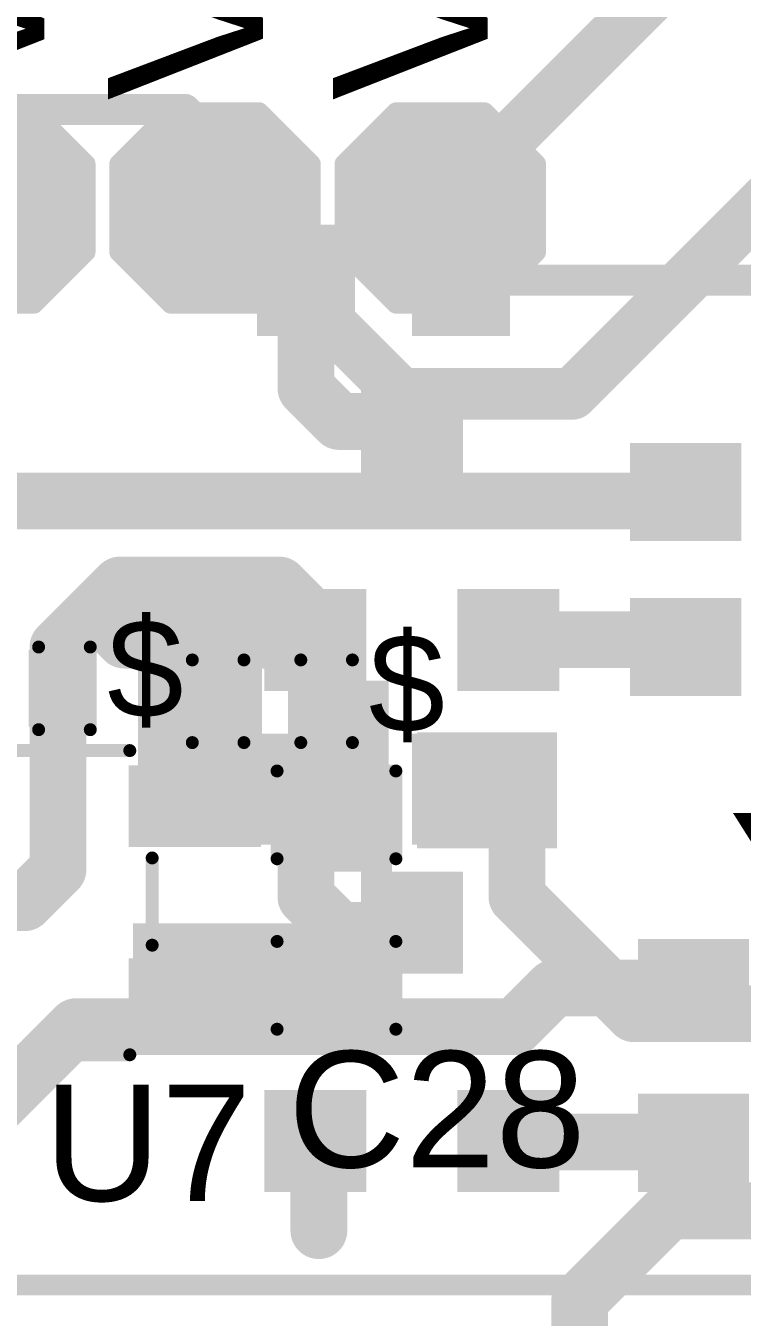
# Model space of a CAD drawing. Header units: millimetres. Extents: x -0.39 to 4.37, y -0.38 to 3.54.
# Drawn here: x 3.045 to 3.323, y 0.397 to 0.897 of the extents above; entities that cross this region are included whole.
import ezdxf

# ---------------------------------------------------------------- set-up
doc = ezdxf.new("R2010")
doc.units = ezdxf.units.MM
doc.header["$MEASUREMENT"] = 0
for name, color, linetype in [('BottomLayer', 5, 'Continuous'), ('BottomPaste', 16, 'Continuous'), ('BottomSolder', 6, 'Continuous'), ('TopLayer', 1, 'Continuous'), ('TopOverlay', 2, 'Continuous'), ('TopPaste', 8, 'Continuous'), ('TopSolder', 216, 'Continuous'), ('ViaHoleLayer', 16, 'Continuous')]:
    doc.layers.add(name, color=color, linetype=linetype)
doc.styles.add('Arial', font='', dxfattribs={"height": 0.2})
doc.styles.get('Arial').set_extended_font_data('Arial')

# ---------------------------------------------------------------- blocks, each defined once
blk = doc.blocks.new('SOT23_3_B_8')
at = {"layer": 'BottomLayer'}
for points in [[(-0.02165995, 0.02657475), (-0.05315605, 0.02657475), (-0.05315605, 0.05807085), (-0.02165995, 0.05807085)], [(0.05314315, 0.02657475), (0.02164705, 0.02657475), (0.02164705, 0.05807085), (0.05314315, 0.05807085)], [(0.01574165, -0.05807095), (-0.01575445, -0.05807095), (-0.01575445, -0.02657485), (0.01574165, -0.02657485)]]:
    blk.add_hatch(color=5, dxfattribs=at).paths.add_polyline_path(points)
at = {"layer": 'BottomPaste'}
for points in [[(-0.02165995, 0.02657475), (-0.05315605, 0.02657475), (-0.05315605, 0.05807085), (-0.02165995, 0.05807085)], [(0.05314315, 0.02657475), (0.02164705, 0.02657475), (0.02164705, 0.05807085), (0.05314315, 0.05807085)], [(0.01574165, -0.05807095), (-0.01575445, -0.05807095), (-0.01575445, -0.02657485), (0.01574165, -0.02657485)]]:
    blk.add_hatch(color=16, dxfattribs=at).paths.add_polyline_path(points)
at = {"layer": 'BottomSolder'}
for points in [[(-0.01765995, 0.02257475), (-0.05715605, 0.02257475), (-0.05715605, 0.06207085), (-0.01765995, 0.06207085)], [(0.05714315, 0.02257475), (0.01764705, 0.02257475), (0.01764705, 0.06207085), (0.05714315, 0.06207085)], [(0.01974165, -0.06207095), (-0.01975445, -0.06207095), (-0.01975445, -0.02257485), (0.01974165, -0.02257485)]]:
    blk.add_hatch(color=6, dxfattribs=at).paths.add_polyline_path(points)
blk = doc.blocks.new('C__0402_73')
at = {"layer": 'TopLayer'}
for points in [[(-0.0275, -0.0125), (-0.0275, 0.0125), (-0.009499999999999998, 0.0125), (-0.009500000000000001, -0.0125)], [(0.009499999999999998, -0.0125), (0.009500000000000001, 0.0125), (0.0275, 0.0125), (0.0275, -0.0125)]]:
    blk.add_hatch(color=1, dxfattribs=at).paths.add_polyline_path(points)
at = {"layer": 'TopPaste'}
for points in [[(-0.0275, -0.0125), (-0.0275, 0.0125), (-0.009499999999999998, 0.0125), (-0.009500000000000001, -0.0125)], [(0.009499999999999998, -0.0125), (0.009500000000000001, 0.0125), (0.0275, 0.0125), (0.0275, -0.0125)]]:
    blk.add_hatch(color=8, dxfattribs=at).paths.add_polyline_path(points)
at = {"layer": 'TopSolder'}
for points in [[(-0.0298622, -0.0148622), (-0.0298622, 0.0148622), (-0.007137799999999999, 0.0148622), (-0.007137800000000001, -0.0148622)], [(0.007137799999999999, -0.0148622), (0.007137800000000001, 0.0148622), (0.0298622, 0.0148622), (0.0298622, -0.0148622)]]:
    blk.add_hatch(color=216, dxfattribs=at).paths.add_polyline_path(points)
at = {"layer": 'TopOverlay', "const_width": 0.005}
for points in [[(-0.031, -0.016), (-0.031, 0.016)], [(-0.031, 0.016), (-0.011, 0.016)], [(0.011, 0.016), (0.031, 0.016)], [(0.031, -0.016), (0.031, 0.016)], [(-0.031, -0.016), (-0.011, -0.016)], [(0.011, -0.016), (0.031, -0.016)]]:
    blk.add_lwpolyline(points, dxfattribs=at)
at = {"layer": 'TopOverlay', "const_width": 0.0025}
for points in [[(-0.03225, 0.016, 1), (-0.02975, 0.016, 1)], [(-0.03225, 0.016, 1), (-0.02975, 0.016, 1)], [(-0.01225, 0.016, 1), (-0.00975, 0.016, 1)], [(0.00975, 0.016, 1), (0.01225, 0.016, 1)], [(0.02975, 0.016, 1), (0.03225, 0.016, 1)], [(0.02975, 0.016, 1), (0.03225, 0.016, 1)], [(-0.03225, -0.016, 1), (-0.02975, -0.016, 1)], [(-0.03225, -0.016, 1), (-0.02975, -0.016, 1)], [(-0.01225, -0.016, 1), (-0.00975, -0.016, 1)], [(0.00975, -0.016, 1), (0.01225, -0.016, 1)], [(0.02975, -0.016, 1), (0.03225, -0.016, 1)], [(0.02975, -0.016, 1), (0.03225, -0.016, 1)]]:
    blk.add_lwpolyline(points, format="xyb", close=True, dxfattribs=at)
blk = doc.blocks.new('SOT_23_5_86')
at = {"layer": 'TopLayer'}
for points in [[(-0.07283465, 0.0492126), (-0.02952755, 0.0492126), (-0.02952755, 0.0255906), (-0.07283465, 0.0255906)], [(0.02952755, 0.0492126), (0.07283465, 0.0492126), (0.07283465, 0.0255906), (0.02952755, 0.0255906)], [(-0.07283465, 0.011811), (-0.02952755, 0.011811), (-0.02952755, -0.011811), (-0.07283465, -0.011811)], [(-0.07283465, -0.0255906), (-0.02952755, -0.0255906), (-0.02952755, -0.0492126), (-0.07283465, -0.0492126)], [(0.02952755, -0.0255906), (0.07283465, -0.0255906), (0.07283465, -0.0492126), (0.02952755, -0.0492126)]]:
    blk.add_hatch(color=1, dxfattribs=at).paths.add_polyline_path(points)
at = {"layer": 'TopPaste'}
for points in [[(-0.07283465, 0.0492126), (-0.02952755, 0.0492126), (-0.02952755, 0.0255906), (-0.07283465, 0.0255906)], [(0.02952755, 0.0492126), (0.07283465, 0.0492126), (0.07283465, 0.0255906), (0.02952755, 0.0255906)], [(-0.07283465, 0.011811), (-0.02952755, 0.011811), (-0.02952755, -0.011811), (-0.07283465, -0.011811)], [(-0.07283465, -0.0255906), (-0.02952755, -0.0255906), (-0.02952755, -0.0492126), (-0.07283465, -0.0492126)], [(0.02952755, -0.0255906), (0.07283465, -0.0255906), (0.07283465, -0.0492126), (0.02952755, -0.0492126)]]:
    blk.add_hatch(color=8, dxfattribs=at).paths.add_polyline_path(points)
at = {"layer": 'TopSolder'}
for points in [[(-0.07683465, 0.0532126), (-0.02552755, 0.0532126), (-0.02552755, 0.0215906), (-0.07683465, 0.0215906)], [(0.02552755, 0.0532126), (0.07683465, 0.0532126), (0.07683465, 0.0215906), (0.02552755, 0.0215906)], [(-0.07683465, 0.015811), (-0.02552755, 0.015811), (-0.02552755, -0.015811), (-0.07683465, -0.015811)], [(-0.07683465, -0.0215906), (-0.02552755, -0.0215906), (-0.02552755, -0.0532126), (-0.07683465, -0.0532126)], [(0.02552755, -0.0215906), (0.07683465, -0.0215906), (0.07683465, -0.0532126), (0.02552755, -0.0532126)]]:
    blk.add_hatch(color=216, dxfattribs=at).paths.add_polyline_path(points)
at = {"layer": 'TopOverlay'}
for points, const_width in [([(-0.061496, 0.0614961, 1), (-0.0684252, 0.0614961, 1)], 0.01), ([(-0.0709252, 0.0614961, 1), (-0.0659252, 0.0614961, 1)], 0.005), ([(-0.063996, 0.0614961, 1), (-0.058996, 0.0614961, 1)], 0.005), ([(-0.0306988, 0.0588976, 1), (-0.0281988, 0.0588976, 1)], 0.0025), ([(0.0247343, 0.0588976, 1), (0.0272343, 0.0588976, 1)], 0.0025), ([(0.0333957, 0.0173228, 1), (0.0358957, 0.0173228, 1)], 0.0025), ([(0.0333957, -0.0164567, 1), (0.0358957, -0.0164567, 1)], 0.0025), ([(-0.0306988, -0.0588976, 1), (-0.0281988, -0.0588976, 1)], 0.0025), ([(0.0247343, -0.0588976, 1), (0.0272343, -0.0588976, 1)], 0.0025)]:
    blk.add_lwpolyline(points, format="xyb", close=True, dxfattribs=dict(at, const_width=const_width))
at = {"layer": 'TopOverlay', "const_width": 0.005}
for points in [[(-0.0294488, 0.0588976), (0.0259843, 0.0588976)], [(0.0346457, -0.0164567), (0.0346457, 0.0173228)], [(-0.0294488, -0.0588976), (0.0259843, -0.0588976)]]:
    blk.add_lwpolyline(points, dxfattribs=at)
blk = doc.blocks.new('RES0603_B_140')
at = {"layer": 'BottomLayer'}
for points in [[(-0.045, -0.0175), (-0.045, 0.0175), (-0.015, 0.0175), (-0.015, -0.0175)], [(0.015, -0.0175), (0.015, 0.0175), (0.045, 0.0175), (0.045, -0.0175)]]:
    blk.add_hatch(color=5, dxfattribs=at).paths.add_polyline_path(points)
at = {"layer": 'BottomPaste'}
for points in [[(-0.045, -0.0175), (-0.045, 0.0175), (-0.015, 0.0175), (-0.015, -0.0175)], [(0.015, -0.0175), (0.015, 0.0175), (0.045, 0.0175), (0.045, -0.0175)]]:
    blk.add_hatch(color=16, dxfattribs=at).paths.add_polyline_path(points)
at = {"layer": 'BottomSolder'}
for points in [[(-0.049, -0.0215), (-0.049, 0.0215), (-0.011, 0.0215), (-0.011, -0.0215)], [(0.011, -0.0215), (0.011, 0.0215), (0.049, 0.0215), (0.049, -0.0215)]]:
    blk.add_hatch(color=6, dxfattribs=at).paths.add_polyline_path(points)
blk = doc.blocks.new('RES0603_B_142')
at = {"layer": 'BottomLayer'}
for points in [[(-0.045, -0.0175), (-0.045, 0.0175), (-0.015, 0.0175), (-0.015, -0.0175)], [(0.015, -0.0175), (0.015, 0.0175), (0.045, 0.0175), (0.045, -0.0175)]]:
    blk.add_hatch(color=5, dxfattribs=at).paths.add_polyline_path(points)
at = {"layer": 'BottomPaste'}
for points in [[(-0.045, -0.0175), (-0.045, 0.0175), (-0.015, 0.0175), (-0.015, -0.0175)], [(0.015, -0.0175), (0.015, 0.0175), (0.045, 0.0175), (0.045, -0.0175)]]:
    blk.add_hatch(color=16, dxfattribs=at).paths.add_polyline_path(points)
at = {"layer": 'BottomSolder'}
for points in [[(-0.049, -0.0215), (-0.049, 0.0215), (-0.011, 0.0215), (-0.011, -0.0215)], [(0.011, -0.0215), (0.011, 0.0215), (0.049, 0.0215), (0.049, -0.0215)]]:
    blk.add_hatch(color=6, dxfattribs=at).paths.add_polyline_path(points)
blk = doc.blocks.new('RES0603_B_143')
at = {"layer": 'BottomLayer'}
for points in [[(-0.045, -0.0175), (-0.045, 0.0175), (-0.015, 0.0175), (-0.015, -0.0175)], [(0.015, -0.0175), (0.015, 0.0175), (0.045, 0.0175), (0.045, -0.0175)]]:
    blk.add_hatch(color=5, dxfattribs=at).paths.add_polyline_path(points)
at = {"layer": 'BottomPaste'}
for points in [[(-0.045, -0.0175), (-0.045, 0.0175), (-0.015, 0.0175), (-0.015, -0.0175)], [(0.015, -0.0175), (0.015, 0.0175), (0.045, 0.0175), (0.045, -0.0175)]]:
    blk.add_hatch(color=16, dxfattribs=at).paths.add_polyline_path(points)
at = {"layer": 'BottomSolder'}
for points in [[(-0.049, -0.0215), (-0.049, 0.0215), (-0.011, 0.0215), (-0.011, -0.0215)], [(0.011, -0.0215), (0.011, 0.0215), (0.049, 0.0215), (0.049, -0.0215)]]:
    blk.add_hatch(color=6, dxfattribs=at).paths.add_polyline_path(points)
blk = doc.blocks.new('RES0603_B_145')
at = {"layer": 'BottomLayer'}
for points in [[(-0.045, -0.0175), (-0.045, 0.0175), (-0.015, 0.0175), (-0.015, -0.0175)], [(0.015, -0.0175), (0.015, 0.0175), (0.045, 0.0175), (0.045, -0.0175)]]:
    blk.add_hatch(color=5, dxfattribs=at).paths.add_polyline_path(points)
at = {"layer": 'BottomPaste'}
for points in [[(-0.045, -0.0175), (-0.045, 0.0175), (-0.015, 0.0175), (-0.015, -0.0175)], [(0.015, -0.0175), (0.015, 0.0175), (0.045, 0.0175), (0.045, -0.0175)]]:
    blk.add_hatch(color=16, dxfattribs=at).paths.add_polyline_path(points)
at = {"layer": 'BottomSolder'}
for points in [[(-0.049, -0.0215), (-0.049, 0.0215), (-0.011, 0.0215), (-0.011, -0.0215)], [(0.011, -0.0215), (0.011, 0.0215), (0.049, 0.0215), (0.049, -0.0215)]]:
    blk.add_hatch(color=6, dxfattribs=at).paths.add_polyline_path(points)
blk = doc.blocks.new('SOT23_3_B_199')
at = {"layer": 'BottomLayer'}
for points in [[(-0.02165995, 0.02657475), (-0.05315605, 0.02657475), (-0.05315605, 0.05807085), (-0.02165995, 0.05807085)], [(0.05314315, 0.02657475), (0.02164705, 0.02657475), (0.02164705, 0.05807085), (0.05314315, 0.05807085)], [(0.01574165, -0.05807095), (-0.01575445, -0.05807095), (-0.01575445, -0.02657485), (0.01574165, -0.02657485)]]:
    blk.add_hatch(color=5, dxfattribs=at).paths.add_polyline_path(points)
at = {"layer": 'BottomPaste'}
for points in [[(-0.02165995, 0.02657475), (-0.05315605, 0.02657475), (-0.05315605, 0.05807085), (-0.02165995, 0.05807085)], [(0.05314315, 0.02657475), (0.02164705, 0.02657475), (0.02164705, 0.05807085), (0.05314315, 0.05807085)], [(0.01574165, -0.05807095), (-0.01575445, -0.05807095), (-0.01575445, -0.02657485), (0.01574165, -0.02657485)]]:
    blk.add_hatch(color=16, dxfattribs=at).paths.add_polyline_path(points)
at = {"layer": 'BottomSolder'}
for points in [[(-0.01765995, 0.02257475), (-0.05715605, 0.02257475), (-0.05715605, 0.06207085), (-0.01765995, 0.06207085)], [(0.05714315, 0.02257475), (0.01764705, 0.02257475), (0.01764705, 0.06207085), (0.05714315, 0.06207085)], [(0.01974165, -0.06207095), (-0.01975445, -0.06207095), (-0.01975445, -0.02257485), (0.01974165, -0.02257485)]]:
    blk.add_hatch(color=6, dxfattribs=at).paths.add_polyline_path(points)
blk = doc.blocks.new('TEST_POINT_217')
at = {"layer": 'TopLayer'}
blk.add_hatch(color=1, dxfattribs=at).paths.add_polyline_path([(0.015, 0.03), (-0.015, 0.03), (-0.03, 0.015), (-0.03, -0.015), (-0.015, -0.03), (0.015, -0.03), (0.03, -0.015), (0.03, 0.015)])
at = {"layer": 'TopPaste'}
blk.add_hatch(color=8, dxfattribs=at).paths.add_polyline_path([(0.015, 0.03), (-0.015, 0.03), (-0.03, 0.015), (-0.03, -0.015), (-0.015, -0.03), (0.015, -0.03), (0.03, -0.015), (0.03, 0.015)])
at = {"layer": 'TopSolder'}
blk.add_hatch(color=216, dxfattribs=at).paths.add_polyline_path([(0.017, 0.034), (-0.017, 0.034), (-0.034, 0.017), (-0.034, -0.017), (-0.017, -0.034), (0.017, -0.034), (0.034, -0.017), (0.034, 0.017)])
at = {"layer": 'TopOverlay', "const_width": 0.007874}
for points in [[(-0.017, 0.037), (-0.037, 0.017)], [(-0.017, 0.037), (0.017, 0.037)], [(-0.017, 0.037), (0.017, 0.037)], [(0.017, 0.037), (0.037, 0.017)], [(-0.037, 0.017), (-0.037, -0.017)], [(0.037, 0.017), (0.037, -0.017)], [(-0.037, -0.017), (-0.017, -0.037)], [(0.037, -0.017), (0.017, -0.037)], [(-0.017, -0.037), (0.017, -0.037)], [(-0.017, -0.037), (0.017, -0.037)]]:
    blk.add_lwpolyline(points, dxfattribs=at)
at = {"layer": 'TopOverlay', "const_width": 0.003937}
for points in [[(-0.0189685, 0.037, 1), (-0.0150315, 0.037, 1)], [(-0.0189685, 0.037, 1), (-0.0150315, 0.037, 1)], [(-0.0189685, 0.037, 1), (-0.0150315, 0.037, 1)], [(0.0150315, 0.037, 1), (0.0189685, 0.037, 1)], [(0.0150315, 0.037, 1), (0.0189685, 0.037, 1)], [(0.0150315, 0.037, 1), (0.0189685, 0.037, 1)], [(-0.0389685, 0.017, 1), (-0.0350315, 0.017, 1)], [(-0.0389685, 0.017, 1), (-0.0350315, 0.017, 1)], [(0.0350315, 0.017, 1), (0.0389685, 0.017, 1)], [(0.0350315, 0.017, 1), (0.0389685, 0.017, 1)], [(-0.0389685, -0.017, 1), (-0.0350315, -0.017, 1)], [(-0.0389685, -0.017, 1), (-0.0350315, -0.017, 1)], [(0.0350315, -0.017, 1), (0.0389685, -0.017, 1)], [(0.0350315, -0.017, 1), (0.0389685, -0.017, 1)], [(-0.0189685, -0.037, 1), (-0.0150315, -0.037, 1)], [(-0.0189685, -0.037, 1), (-0.0150315, -0.037, 1)], [(-0.0189685, -0.037, 1), (-0.0150315, -0.037, 1)], [(0.0150315, -0.037, 1), (0.0189685, -0.037, 1)], [(0.0150315, -0.037, 1), (0.0189685, -0.037, 1)], [(0.0150315, -0.037, 1), (0.0189685, -0.037, 1)]]:
    blk.add_lwpolyline(points, format="xyb", close=True, dxfattribs=at)
blk = doc.blocks.new('TEST_POINT_221')
at = {"layer": 'TopLayer'}
blk.add_hatch(color=1, dxfattribs=at).paths.add_polyline_path([(0.015, 0.03), (-0.015, 0.03), (-0.03, 0.015), (-0.03, -0.015), (-0.015, -0.03), (0.015, -0.03), (0.03, -0.015), (0.03, 0.015)])
at = {"layer": 'TopPaste'}
blk.add_hatch(color=8, dxfattribs=at).paths.add_polyline_path([(0.015, 0.03), (-0.015, 0.03), (-0.03, 0.015), (-0.03, -0.015), (-0.015, -0.03), (0.015, -0.03), (0.03, -0.015), (0.03, 0.015)])
at = {"layer": 'TopSolder'}
blk.add_hatch(color=216, dxfattribs=at).paths.add_polyline_path([(0.017, 0.034), (-0.017, 0.034), (-0.034, 0.017), (-0.034, -0.017), (-0.017, -0.034), (0.017, -0.034), (0.034, -0.017), (0.034, 0.017)])
at = {"layer": 'TopOverlay', "const_width": 0.007874}
for points in [[(-0.037, 0.017), (-0.017, 0.037)], [(-0.017, 0.037), (0.017, 0.037)], [(-0.017, 0.037), (0.017, 0.037)], [(0.017, 0.037), (0.037, 0.017)], [(-0.037, -0.017), (-0.037, 0.017)], [(0.037, -0.017), (0.037, 0.017)], [(-0.037, -0.017), (-0.017, -0.037)], [(0.017, -0.037), (0.037, -0.017)], [(-0.017, -0.037), (0.017, -0.037)], [(-0.017, -0.037), (0.017, -0.037)]]:
    blk.add_lwpolyline(points, dxfattribs=at)
at = {"layer": 'TopOverlay', "const_width": 0.003937}
for points in [[(-0.0189685, 0.037, 1), (-0.0150315, 0.037, 1)], [(-0.0189685, 0.037, 1), (-0.0150315, 0.037, 1)], [(-0.0189685, 0.037, 1), (-0.0150315, 0.037, 1)], [(0.0150315, 0.037, 1), (0.0189685, 0.037, 1)], [(0.0150315, 0.037, 1), (0.0189685, 0.037, 1)], [(0.0150315, 0.037, 1), (0.0189685, 0.037, 1)], [(-0.0389685, 0.017, 1), (-0.0350315, 0.017, 1)], [(-0.0389685, 0.017, 1), (-0.0350315, 0.017, 1)], [(0.0350315, 0.017, 1), (0.0389685, 0.017, 1)], [(0.0350315, 0.017, 1), (0.0389685, 0.017, 1)], [(-0.0389685, -0.017, 1), (-0.0350315, -0.017, 1)], [(-0.0389685, -0.017, 1), (-0.0350315, -0.017, 1)], [(0.0350315, -0.017, 1), (0.0389685, -0.017, 1)], [(0.0350315, -0.017, 1), (0.0389685, -0.017, 1)], [(-0.0189685, -0.037, 1), (-0.0150315, -0.037, 1)], [(-0.0189685, -0.037, 1), (-0.0150315, -0.037, 1)], [(-0.0189685, -0.037, 1), (-0.0150315, -0.037, 1)], [(0.0150315, -0.037, 1), (0.0189685, -0.037, 1)], [(0.0150315, -0.037, 1), (0.0189685, -0.037, 1)], [(0.0150315, -0.037, 1), (0.0189685, -0.037, 1)]]:
    blk.add_lwpolyline(points, format="xyb", close=True, dxfattribs=at)
blk = doc.blocks.new('TEST_POINT_224')
at = {"layer": 'TopLayer'}
blk.add_hatch(color=1, dxfattribs=at).paths.add_polyline_path([(0.015, 0.03), (-0.015, 0.03), (-0.03, 0.015), (-0.03, -0.015), (-0.015, -0.03), (0.015, -0.03), (0.03, -0.015), (0.03, 0.015)])
at = {"layer": 'TopPaste'}
blk.add_hatch(color=8, dxfattribs=at).paths.add_polyline_path([(0.015, 0.03), (-0.015, 0.03), (-0.03, 0.015), (-0.03, -0.015), (-0.015, -0.03), (0.015, -0.03), (0.03, -0.015), (0.03, 0.015)])
at = {"layer": 'TopSolder'}
blk.add_hatch(color=216, dxfattribs=at).paths.add_polyline_path([(0.017, 0.034), (-0.017, 0.034), (-0.034, 0.017), (-0.034, -0.017), (-0.017, -0.034), (0.017, -0.034), (0.034, -0.017), (0.034, 0.017)])
at = {"layer": 'TopOverlay', "const_width": 0.007874}
for points in [[(-0.017, 0.037), (-0.037, 0.017)], [(-0.017, 0.037), (0.017, 0.037)], [(-0.017, 0.037), (0.017, 0.037)], [(0.017, 0.037), (0.037, 0.017)], [(-0.037, 0.017), (-0.037, -0.017)], [(0.037, 0.017), (0.037, -0.017)], [(-0.037, -0.017), (-0.017, -0.037)], [(0.037, -0.017), (0.017, -0.037)], [(-0.017, -0.037), (0.017, -0.037)], [(-0.017, -0.037), (0.017, -0.037)]]:
    blk.add_lwpolyline(points, dxfattribs=at)
at = {"layer": 'TopOverlay', "const_width": 0.003937}
for points in [[(-0.0189685, 0.037, 1), (-0.0150315, 0.037, 1)], [(-0.0189685, 0.037, 1), (-0.0150315, 0.037, 1)], [(-0.0189685, 0.037, 1), (-0.0150315, 0.037, 1)], [(0.0150315, 0.037, 1), (0.0189685, 0.037, 1)], [(0.0150315, 0.037, 1), (0.0189685, 0.037, 1)], [(0.0150315, 0.037, 1), (0.0189685, 0.037, 1)], [(-0.0389685, 0.017, 1), (-0.0350315, 0.017, 1)], [(-0.0389685, 0.017, 1), (-0.0350315, 0.017, 1)], [(0.0350315, 0.017, 1), (0.0389685, 0.017, 1)], [(0.0350315, 0.017, 1), (0.0389685, 0.017, 1)], [(-0.0389685, -0.017, 1), (-0.0350315, -0.017, 1)], [(-0.0389685, -0.017, 1), (-0.0350315, -0.017, 1)], [(0.0350315, -0.017, 1), (0.0389685, -0.017, 1)], [(0.0350315, -0.017, 1), (0.0389685, -0.017, 1)], [(-0.0189685, -0.037, 1), (-0.0150315, -0.037, 1)], [(-0.0189685, -0.037, 1), (-0.0150315, -0.037, 1)], [(-0.0189685, -0.037, 1), (-0.0150315, -0.037, 1)], [(0.0150315, -0.037, 1), (0.0189685, -0.037, 1)], [(0.0150315, -0.037, 1), (0.0189685, -0.037, 1)], [(0.0150315, -0.037, 1), (0.0189685, -0.037, 1)]]:
    blk.add_lwpolyline(points, format="xyb", close=True, dxfattribs=at)
blk = doc.blocks.new('C__0603_292')
at = {"layer": 'TopLayer'}
for points in [[(-0.045, -0.0175), (-0.045, 0.0175), (-0.015, 0.0175), (-0.015, -0.0175)], [(0.015, -0.0175), (0.015, 0.0175), (0.045, 0.0175), (0.045, -0.0175)]]:
    blk.add_hatch(color=1, dxfattribs=at).paths.add_polyline_path(points)
at = {"layer": 'TopPaste'}
for points in [[(-0.045, -0.0175), (-0.045, 0.0175), (-0.015, 0.0175), (-0.015, -0.0175)], [(0.015, -0.0175), (0.015, 0.0175), (0.045, 0.0175), (0.045, -0.0175)]]:
    blk.add_hatch(color=8, dxfattribs=at).paths.add_polyline_path(points)
at = {"layer": 'TopSolder'}
for points in [[(-0.049, -0.0215), (-0.049, 0.0215), (-0.011, 0.0215), (-0.011, -0.0215)], [(0.011, -0.0215), (0.011, 0.0215), (0.049, 0.0215), (0.049, -0.0215)]]:
    blk.add_hatch(color=216, dxfattribs=at).paths.add_polyline_path(points)
at = {"layer": 'TopOverlay', "const_width": 0.005}
for points in [[(-0.016, 0.023), (-0.05, 0.023)], [(-0.05, -0.023), (-0.05, 0.023)], [(0.05, 0.023), (0.016, 0.023)], [(0.05, -0.023), (0.05, 0.023)], [(-0.016, -0.023), (-0.05, -0.023)], [(0.05, -0.023), (0.016, -0.023)]]:
    blk.add_lwpolyline(points, dxfattribs=at)
at = {"layer": 'TopOverlay', "const_width": 0.0025}
for points in [[(-0.05125, 0.023, 1), (-0.04875, 0.023, 1)], [(-0.05125, 0.023, 1), (-0.04875, 0.023, 1)], [(-0.01725, 0.023, 1), (-0.01475, 0.023, 1)], [(0.01475, 0.023, 1), (0.01725, 0.023, 1)], [(0.04875, 0.023, 1), (0.05125, 0.023, 1)], [(0.04875, 0.023, 1), (0.05125, 0.023, 1)], [(-0.05125, -0.023, 1), (-0.04875, -0.023, 1)], [(-0.05125, -0.023, 1), (-0.04875, -0.023, 1)], [(-0.01725, -0.023, 1), (-0.01475, -0.023, 1)], [(0.01475, -0.023, 1), (0.01725, -0.023, 1)], [(0.04875, -0.023, 1), (0.05125, -0.023, 1)], [(0.04875, -0.023, 1), (0.05125, -0.023, 1)]]:
    blk.add_lwpolyline(points, format="xyb", close=True, dxfattribs=at)
blk = doc.blocks.new('C__0402_532')
at = {"layer": 'TopLayer'}
for points in [[(-0.0275, -0.0125), (-0.0275, 0.0125), (-0.009499999999999998, 0.0125), (-0.009500000000000001, -0.0125)], [(0.009499999999999998, -0.0125), (0.009500000000000001, 0.0125), (0.0275, 0.0125), (0.0275, -0.0125)]]:
    blk.add_hatch(color=1, dxfattribs=at).paths.add_polyline_path(points)
at = {"layer": 'TopPaste'}
for points in [[(-0.0275, -0.0125), (-0.0275, 0.0125), (-0.009499999999999998, 0.0125), (-0.009500000000000001, -0.0125)], [(0.009499999999999998, -0.0125), (0.009500000000000001, 0.0125), (0.0275, 0.0125), (0.0275, -0.0125)]]:
    blk.add_hatch(color=8, dxfattribs=at).paths.add_polyline_path(points)
at = {"layer": 'TopSolder'}
for points in [[(-0.0298622, -0.0148622), (-0.0298622, 0.0148622), (-0.007137799999999999, 0.0148622), (-0.007137800000000001, -0.0148622)], [(0.007137799999999999, -0.0148622), (0.007137800000000001, 0.0148622), (0.0298622, 0.0148622), (0.0298622, -0.0148622)]]:
    blk.add_hatch(color=216, dxfattribs=at).paths.add_polyline_path(points)
at = {"layer": 'TopOverlay', "const_width": 0.005}
for points in [[(-0.031, -0.016), (-0.031, 0.016)], [(-0.031, 0.016), (-0.011, 0.016)], [(0.011, 0.016), (0.031, 0.016)], [(0.031, -0.016), (0.031, 0.016)], [(-0.031, -0.016), (-0.011, -0.016)], [(0.011, -0.016), (0.031, -0.016)]]:
    blk.add_lwpolyline(points, dxfattribs=at)
at = {"layer": 'TopOverlay', "const_width": 0.0025}
for points in [[(-0.03225, 0.016, 1), (-0.02975, 0.016, 1)], [(-0.03225, 0.016, 1), (-0.02975, 0.016, 1)], [(-0.01225, 0.016, 1), (-0.00975, 0.016, 1)], [(0.00975, 0.016, 1), (0.01225, 0.016, 1)], [(0.02975, 0.016, 1), (0.03225, 0.016, 1)], [(0.02975, 0.016, 1), (0.03225, 0.016, 1)], [(-0.03225, -0.016, 1), (-0.02975, -0.016, 1)], [(-0.03225, -0.016, 1), (-0.02975, -0.016, 1)], [(-0.01225, -0.016, 1), (-0.00975, -0.016, 1)], [(0.00975, -0.016, 1), (0.01225, -0.016, 1)], [(0.02975, -0.016, 1), (0.03225, -0.016, 1)], [(0.02975, -0.016, 1), (0.03225, -0.016, 1)]]:
    blk.add_lwpolyline(points, format="xyb", close=True, dxfattribs=at)

msp = doc.modelspace()

# ---------------------------------------------------------------- hatches: boundary and pattern name
at = {"layer": 'BottomLayer'}
h = msp.add_hatch(color=5, dxfattribs=at)
edge = h.paths.add_edge_path()
edge.add_arc((3.133, 0.839), 0.0059055, 0, 360)
h = msp.add_hatch(color=5, dxfattribs=at)
edge = h.paths.add_edge_path()
edge.add_arc((3.215, 0.836), 0.0059055, 0, 360)
h = msp.add_hatch(color=5, dxfattribs=at)
edge = h.paths.add_edge_path()
edge.add_arc((3.072, 0.671), 0.0059055, 0, 360)
h = msp.add_hatch(color=5, dxfattribs=at)
edge = h.paths.add_edge_path()
edge.add_arc((3.116, 0.621), 0.0059055, 0, 360)
msp.add_hatch(color=5, dxfattribs=at).paths.add_polyline_path([(3.1968225, 0.5788222), (3.2509999, 0.5788222), (3.2509999, 0.6238222), (3.1968225, 0.6238222)])
h = msp.add_hatch(color=5, dxfattribs=at)
edge = h.paths.add_edge_path()
edge.add_arc((3.235189, 0.6038222), 0.011811, 0, 360)
h = msp.add_hatch(color=5, dxfattribs=at)
edge = h.paths.add_edge_path()
edge.add_arc((3.1588225, 0.4308222), 0.0059055, 0, 360)
at = {"layer": 'BottomSolder'}
h = msp.add_hatch(color=6, dxfattribs=at)
edge = h.paths.add_edge_path()
edge.add_arc((3.133, 0.839), 0.0099055, 0, 360)
h = msp.add_hatch(color=6, dxfattribs=at)
edge = h.paths.add_edge_path()
edge.add_arc((3.215, 0.836), 0.0099055, 0, 360)
h = msp.add_hatch(color=6, dxfattribs=at)
edge = h.paths.add_edge_path()
edge.add_arc((3.072, 0.671), 0.0099055, 0, 360)
h = msp.add_hatch(color=6, dxfattribs=at)
edge = h.paths.add_edge_path()
edge.add_arc((3.116, 0.621), 0.0099055, 0, 360)
h = msp.add_hatch(color=6, dxfattribs=at)
edge = h.paths.add_edge_path()
edge.add_arc((3.235189, 0.6038222), 0.015811, 0, 360)
h = msp.add_hatch(color=6, dxfattribs=at)
edge = h.paths.add_edge_path()
edge.add_arc((3.1588225, 0.4308222), 0.0099055, 0, 360)
at = {"layer": 'TopLayer'}
h = msp.add_hatch(color=1, dxfattribs=at)
edge = h.paths.add_edge_path()
edge.add_arc((3.133, 0.839), 0.0059055, 0, 360)
h = msp.add_hatch(color=1, dxfattribs=at)
edge = h.paths.add_edge_path()
edge.add_arc((3.215, 0.836), 0.0059055, 0, 360)
h = msp.add_hatch(color=1, dxfattribs=at)
edge = h.paths.add_edge_path()
edge.add_arc((3.072, 0.671), 0.0059055, 0, 360)
for points in [[(3.0888225, 0.5818222), (3.1368225, 0.5818222), (3.1368225, 0.6498222), (3.0888225, 0.6498222)], [(3.1468225, 0.5708222), (3.1858225, 0.5708222), (3.1858225, 0.6438222), (3.1468225, 0.6438222)], [(3.0868225, 0.5088222), (3.1868225, 0.5088222), (3.1868225, 0.5498222), (3.0868225, 0.5498222)]]:
    msp.add_hatch(color=1, dxfattribs=at).paths.add_polyline_path(points)
h = msp.add_hatch(color=1, dxfattribs=at)
edge = h.paths.add_edge_path()
edge.add_arc((3.116, 0.621), 0.0059055, 0, 360)
h = msp.add_hatch(color=1, dxfattribs=at)
edge = h.paths.add_edge_path()
edge.add_arc((3.235189, 0.6038222), 0.011811, 0, 360)
h = msp.add_hatch(color=1, dxfattribs=at)
edge = h.paths.add_edge_path()
edge.add_arc((3.1588225, 0.4308222), 0.0059055, 0, 360)
at = {"layer": 'TopSolder'}
h = msp.add_hatch(color=216, dxfattribs=at)
edge = h.paths.add_edge_path()
edge.add_arc((3.133, 0.839), 0.0099055, 0, 360)
h = msp.add_hatch(color=216, dxfattribs=at)
edge = h.paths.add_edge_path()
edge.add_arc((3.215, 0.836), 0.0099055, 0, 360)
h = msp.add_hatch(color=216, dxfattribs=at)
edge = h.paths.add_edge_path()
edge.add_arc((3.072, 0.671), 0.0099055, 0, 360)
h = msp.add_hatch(color=216, dxfattribs=at)
edge = h.paths.add_edge_path()
edge.add_arc((3.116, 0.621), 0.0099055, 0, 360)
h = msp.add_hatch(color=216, dxfattribs=at)
edge = h.paths.add_edge_path()
edge.add_arc((3.235189, 0.6038222), 0.015811, 0, 360)
h = msp.add_hatch(color=216, dxfattribs=at)
edge = h.paths.add_edge_path()
edge.add_arc((3.1588225, 0.4308222), 0.0099055, 0, 360)
at = {"layer": 'ViaHoleLayer'}
h = msp.add_hatch(color=16, dxfattribs=at)
edge = h.paths.add_edge_path()
edge.add_arc((3.133, 0.839), 0.003937, 0, 360)
h = msp.add_hatch(color=16, dxfattribs=at)
edge = h.paths.add_edge_path()
edge.add_arc((3.215, 0.836), 0.003937, 0, 360)
h = msp.add_hatch(color=16, dxfattribs=at)
edge = h.paths.add_edge_path()
edge.add_arc((3.072, 0.671), 0.003937, 0, 360)
h = msp.add_hatch(color=16, dxfattribs=at)
edge = h.paths.add_edge_path()
edge.add_arc((3.116, 0.621), 0.003937, 0, 360)
h = msp.add_hatch(color=16, dxfattribs=at)
edge = h.paths.add_edge_path()
edge.add_arc((3.235189, 0.6038222), 0.0059055, 0, 360)
h = msp.add_hatch(color=16, dxfattribs=at)
edge = h.paths.add_edge_path()
edge.add_arc((3.1588225, 0.4308222), 0.003937, 0, 360)

# ---------------------------------------------------------------- linework, layer by layer
at = {"layer": 'BottomLayer'}
for points, const_width in [([(2.643, 0.865), (3.107, 0.865)], 0.012), ([(3.107, 0.865), (3.133, 0.839)], 0.012), ([(3.1538225, 0.7570325), (3.1538225, 0.7988222)], 0.022), ([(3.2138225, 0.7988222), (3.3518225, 0.7988222)], 0.012), ([(3.1538225, 0.7570325), (3.1667099, 0.7441451)], 0.022), ([(3.1667099, 0.7441451), (3.1948225, 0.7441451)], 0.022), ([(3.3003973, 0.713397), (3.3038225, 0.7168222)], 0.022), ([(2.813, 0.713397), (3.3003973, 0.713397)], 0.022), ([(3.072, 0.671), (3.0835006, 0.6594994)], 0.022), ([(3.0835006, 0.6594994), (3.157421, 0.6594994)], 0.022), ([(3.2322241, 0.6594994), (3.2323855, 0.6596608)], 0.022), ([(3.2323855, 0.6596608), (3.3036611, 0.6596608)], 0.022), ([(3.3036611, 0.6596608), (3.3038225, 0.6598222)], 0.022), ([(3.1538225, 0.5600325), (3.1538225, 0.6018222)], 0.022), ([(3.1538225, 0.5600325), (3.1667099, 0.5471451)], 0.022), ([(3.1667099, 0.5471451), (3.1948225, 0.5471451)], 0.022), ([(3.2348225, 0.5098222), (3.2498225, 0.5248222)], 0.022), ([(3.2498225, 0.5248222), (3.3038225, 0.5248222)], 0.022), ([(3.032, 0.477), (3.0648222, 0.5098222)], 0.022), ([(3.0648222, 0.5098222), (3.2348225, 0.5098222)], 0.022), ([(3.157421, 0.4654994), (3.1588225, 0.4640979)], 0.022), ([(3.1588225, 0.4308222), (3.1588225, 0.4640979)], 0.022), ([(3.2322241, 0.4654994), (3.2325627, 0.4651608)], 0.022), ([(3.2325627, 0.4651608), (3.3034839, 0.4651608)], 0.022), ([(3.3034839, 0.4651608), (3.3038225, 0.4648222)], 0.022), ([(2.6488222, 0.4098222), (3.6188225, 0.4098222)], 0.008)]:
    msp.add_lwpolyline(points, dxfattribs=dict(at, const_width=const_width))
for points, const_width in [([(3.104, 0.865, 1), (3.11, 0.865, 1)], 0.006), ([(3.104, 0.865, 1), (3.11, 0.865, 1)], 0.006), ([(3.13, 0.839, 1), (3.136, 0.839, 1)], 0.006), ([(3.1483225, 0.7988222, 1), (3.1593225, 0.7988222, 1)], 0.011), ([(3.2108225, 0.7988222, 1), (3.2168225, 0.7988222, 1)], 0.006), ([(3.1483225, 0.7570325, 1), (3.1593225, 0.7570325, 1)], 0.011), ([(3.1483225, 0.7570325, 1), (3.1593225, 0.7570325, 1)], 0.011), ([(3.1612099, 0.7441451, 1), (3.1722099, 0.7441451, 1)], 0.011), ([(3.1612099, 0.7441451, 1), (3.1722099, 0.7441451, 1)], 0.011), ([(3.1893225, 0.7441451, 1), (3.2003225, 0.7441451, 1)], 0.011), ([(3.2983225, 0.7168222, 1), (3.3093225, 0.7168222, 1)], 0.011), ([(3.2948973, 0.713397, 1), (3.3058973, 0.713397, 1)], 0.011), ([(3.2948973, 0.713397, 1), (3.3058973, 0.713397, 1)], 0.011), ([(3.0665, 0.671, 1), (3.0775, 0.671, 1)], 0.011), ([(3.0780006, 0.6594994, 1), (3.0890006, 0.6594994, 1)], 0.011), ([(3.0780006, 0.6594994, 1), (3.0890006, 0.6594994, 1)], 0.011), ([(3.151921, 0.6594994, 1), (3.162921, 0.6594994, 1)], 0.011), ([(3.2267241, 0.6594994, 1), (3.2377241, 0.6594994, 1)], 0.011), ([(3.2268855, 0.6596608, 1), (3.2378855, 0.6596608, 1)], 0.011), ([(3.2268855, 0.6596608, 1), (3.2378855, 0.6596608, 1)], 0.011), ([(3.2981611, 0.6596608, 1), (3.3091611, 0.6596608, 1)], 0.011), ([(3.2981611, 0.6596608, 1), (3.3091611, 0.6596608, 1)], 0.011), ([(3.2983225, 0.6598222, 1), (3.3093225, 0.6598222, 1)], 0.011), ([(3.1483225, 0.6018222, 1), (3.1593225, 0.6018222, 1)], 0.011), ([(3.1483225, 0.5600325, 1), (3.1593225, 0.5600325, 1)], 0.011), ([(3.1483225, 0.5600325, 1), (3.1593225, 0.5600325, 1)], 0.011), ([(3.1612099, 0.5471451, 1), (3.1722099, 0.5471451, 1)], 0.011), ([(3.1612099, 0.5471451, 1), (3.1722099, 0.5471451, 1)], 0.011), ([(3.1893225, 0.5471451, 1), (3.2003225, 0.5471451, 1)], 0.011), ([(3.2443225, 0.5248222, 1), (3.2553225, 0.5248222, 1)], 0.011), ([(3.2443225, 0.5248222, 1), (3.2553225, 0.5248222, 1)], 0.011), ([(3.2983225, 0.5248222, 1), (3.3093225, 0.5248222, 1)], 0.011), ([(3.0593222, 0.5098222, 1), (3.0703222, 0.5098222, 1)], 0.011), ([(3.0593222, 0.5098222, 1), (3.0703222, 0.5098222, 1)], 0.011), ([(3.2293225, 0.5098222, 1), (3.2403225, 0.5098222, 1)], 0.011), ([(3.2293225, 0.5098222, 1), (3.2403225, 0.5098222, 1)], 0.011), ([(3.151921, 0.4654994, 1), (3.162921, 0.4654994, 1)], 0.011), ([(3.1533225, 0.4640979, 1), (3.1643225, 0.4640979, 1)], 0.011), ([(3.1533225, 0.4640979, 1), (3.1643225, 0.4640979, 1)], 0.011), ([(3.2267241, 0.4654994, 1), (3.2377241, 0.4654994, 1)], 0.011), ([(3.2270627, 0.4651608, 1), (3.2380627, 0.4651608, 1)], 0.011), ([(3.2270627, 0.4651608, 1), (3.2380627, 0.4651608, 1)], 0.011), ([(3.2979839, 0.4651608, 1), (3.3089839, 0.4651608, 1)], 0.011), ([(3.2979839, 0.4651608, 1), (3.3089839, 0.4651608, 1)], 0.011), ([(3.2983225, 0.4648222, 1), (3.3093225, 0.4648222, 1)], 0.011), ([(3.1533225, 0.4308222, 1), (3.1643225, 0.4308222, 1)], 0.011)]:
    msp.add_lwpolyline(points, format="xyb", close=True, dxfattribs=dict(at, const_width=const_width))
at = {"layer": 'TopLayer'}
for points, const_width in [([(3.2150001, 0.8359998), (3.4656413, 1.086641)], 0.02), ([(3.2568225, 0.7548222), (3.5318225, 1.0298222)], 0.02), ([(3.1966447, 0.836), (3.215, 0.836)], 0.02), ([(3.1186225, 0.8268222), (3.1906225, 0.7548222)], 0.02), ([(3.1906225, 0.7548222), (3.2568225, 0.7548222)], 0.02), ([(3.0578225, 0.6568222), (3.0818225, 0.6808222)], 0.022), ([(3.0818225, 0.6808222), (3.1435504, 0.6808222)], 0.022), ([(3.1435504, 0.6808222), (3.1460414, 0.6783313)], 0.022), ([(3.1460413, 0.6783312), (3.1460414, 0.6783313)], 0.022), ([(3.1460414, 0.6783313), (3.1604378, 0.6639348)], 0.022), ([(3.1604378, 0.6369375), (3.1604378, 0.6639348)], 0.022), ([(3.0578225, 0.6408222), (3.0578225, 0.6568222)], 0.022), ([(3.0578225, 0.5707096), (3.0578225, 0.6408222)], 0.022), ([(3.1593225, 0.6358222), (3.1604378, 0.6369375)], 0.022), ([(3.116, 0.621), (3.116, 0.622)], 0.02), ([(3.235189, 0.6038222), (3.2354993, 0.6035119)], 0.022), ([(3.2354993, 0.5601454), (3.2354993, 0.6035119)], 0.022), ([(3.0449351, 0.5578222), (3.0578225, 0.5707096)], 0.022), ([(3.2354993, 0.5601454), (3.2808225, 0.5148222)], 0.022), ([(3.0084603, 0.5578222), (3.0449351, 0.5578222)], 0.022), ([(3.2808225, 0.5148222), (3.6024312, 0.5148222)], 0.022), ([(3.2598225, 0.4038222), (3.2944918, 0.4384915)], 0.022), ([(3.2944918, 0.4384915), (3.5248225, 0.4384915)], 0.022), ([(3.2598225, 0.3418222), (3.2598225, 0.4038222)], 0.022)]:
    msp.add_lwpolyline(points, dxfattribs=dict(at, const_width=const_width))
for points, const_width in [([(3.1916447, 0.836, 1), (3.2016447, 0.836, 1)], 0.01), ([(3.21, 0.836, 1), (3.22, 0.836, 1)], 0.01), ([(3.2100001, 0.8359998, 1), (3.2200001, 0.8359998, 1)], 0.01), ([(3.1136225, 0.8268222, 1), (3.1236225, 0.8268222, 1)], 0.01), ([(3.1856225, 0.7548222, 1), (3.1956225, 0.7548222, 1)], 0.01), ([(3.1856225, 0.7548222, 1), (3.1956225, 0.7548222, 1)], 0.01), ([(3.2518225, 0.7548222, 1), (3.2618225, 0.7548222, 1)], 0.01), ([(3.2518225, 0.7548222, 1), (3.2618225, 0.7548222, 1)], 0.01), ([(3.0763225, 0.6808222, 1), (3.0873225, 0.6808222, 1)], 0.011), ([(3.0763225, 0.6808222, 1), (3.0873225, 0.6808222, 1)], 0.011), ([(3.1380504, 0.6808222, 1), (3.1490504, 0.6808222, 1)], 0.011), ([(3.1380504, 0.6808222, 1), (3.1490504, 0.6808222, 1)], 0.011), ([(3.1405413, 0.6783312, 1), (3.1515413, 0.6783312, 1)], 0.011), ([(3.1405414, 0.6783313, 1), (3.1515414, 0.6783313, 1)], 0.011), ([(3.1405414, 0.6783313, 1), (3.1515414, 0.6783313, 1)], 0.011), ([(3.1405414, 0.6783313, 1), (3.1515414, 0.6783313, 1)], 0.011), ([(3.1549378, 0.6639348, 1), (3.1659378, 0.6639348, 1)], 0.011), ([(3.1549378, 0.6639348, 1), (3.1659378, 0.6639348, 1)], 0.011), ([(3.0523225, 0.6568222, 1), (3.0633225, 0.6568222, 1)], 0.011), ([(3.0523225, 0.6568222, 1), (3.0633225, 0.6568222, 1)], 0.011), ([(3.0523225, 0.6408222, 1), (3.0633225, 0.6408222, 1)], 0.011), ([(3.0523225, 0.6408222, 1), (3.0633225, 0.6408222, 1)], 0.011), ([(3.1538225, 0.6358222, 1), (3.1648225, 0.6358222, 1)], 0.011), ([(3.1549378, 0.6369375, 1), (3.1659378, 0.6369375, 1)], 0.011), ([(3.1549378, 0.6369375, 1), (3.1659378, 0.6369375, 1)], 0.011), ([(3.111, 0.622, 1), (3.121, 0.622, 1)], 0.01), ([(3.111, 0.621, 1), (3.121, 0.621, 1)], 0.01), ([(3.229689, 0.6038222, 1), (3.240689, 0.6038222, 1)], 0.011), ([(3.2299993, 0.6035119, 1), (3.2409993, 0.6035119, 1)], 0.011), ([(3.2299993, 0.6035119, 1), (3.2409993, 0.6035119, 1)], 0.011), ([(3.0523225, 0.5707096, 1), (3.0633225, 0.5707096, 1)], 0.011), ([(3.0523225, 0.5707096, 1), (3.0633225, 0.5707096, 1)], 0.011), ([(3.2299993, 0.5601454, 1), (3.2409993, 0.5601454, 1)], 0.011), ([(3.2299993, 0.5601454, 1), (3.2409993, 0.5601454, 1)], 0.011), ([(3.0394351, 0.5578222, 1), (3.0504351, 0.5578222, 1)], 0.011), ([(3.0394351, 0.5578222, 1), (3.0504351, 0.5578222, 1)], 0.011), ([(3.2753225, 0.5148222, 1), (3.2863225, 0.5148222, 1)], 0.011), ([(3.2753225, 0.5148222, 1), (3.2863225, 0.5148222, 1)], 0.011), ([(3.2889918, 0.4384915, 1), (3.2999918, 0.4384915, 1)], 0.011), ([(3.2889918, 0.4384915, 1), (3.2999918, 0.4384915, 1)], 0.011), ([(3.2543225, 0.4038222, 1), (3.2653225, 0.4038222, 1)], 0.011), ([(3.2543225, 0.4038222, 1), (3.2653225, 0.4038222, 1)], 0.011)]:
    msp.add_lwpolyline(points, format="xyb", close=True, dxfattribs=dict(at, const_width=const_width))

# ---------------------------------------------------------------- block references
for name, p, rotation in [('TEST_POINT_217', (3.0314225, 0.8268222), 90), ('TEST_POINT_224', (3.1186225, 0.8268222), 90), ('RES0603_B_145', (3.1838225, 0.7988222), 180), ('SOT23_3_B_8', (3.1948161, 0.7018222), 180), ('RES0603_B_142', (3.3008225, 0.6868222), 270), ('RES0603_B_143', (3.1838225, 0.6018222), 180), ('C__0603_292', (3.1656414, 0.5588222), 270), ('SOT23_3_B_199', (3.1948161, 0.5078222), 180), ('RES0603_B_140', (3.3038225, 0.4948222), 270)]:
    msp.add_blockref(name, p, dxfattribs=dict(rotation=rotation))
for name, p in [('TEST_POINT_221', (3.2058225, 0.8268222)), ('C__0402_73', (3.0393225, 0.6408222)), ('C__0402_532', (3.1408225, 0.6358222)), ('SOT_23_5_86', (3.0596414, 0.5578222))]:
    msp.add_blockref(name, p)

# ---------------------------------------------------------------- texts
at = {"layer": 'TopOverlay', "style": 'Arial'}
for s, height, rotation, p in [('VCC3V3_S5', 0.06, 90, (3.2242342, 0.8684735)), ('VDD_GPU', 0.06, 90, (3.0525195, 0.8682558)), ('VCC_RTC', 0.06, 90, (3.1372252, 0.8684941)), ('$', 0.038, 360, (3.0768953, 0.6294386)), ('$', 0.038, 360, (3.1781053, 0.6237788)), ('YELLOW', 0.06, 360, (3.31732, 0.5325242))]:
    msp.add_text(s, height=height, rotation=rotation, dxfattribs=at).set_placement(p)
for s, p in [('C28', (3.1468419, 0.4553295)), ('U7', (3.0523346, 0.4423295))]:
    msp.add_text(s, height=0.045, dxfattribs=at).set_placement(p)

doc.saveas('drawing.dxf')
